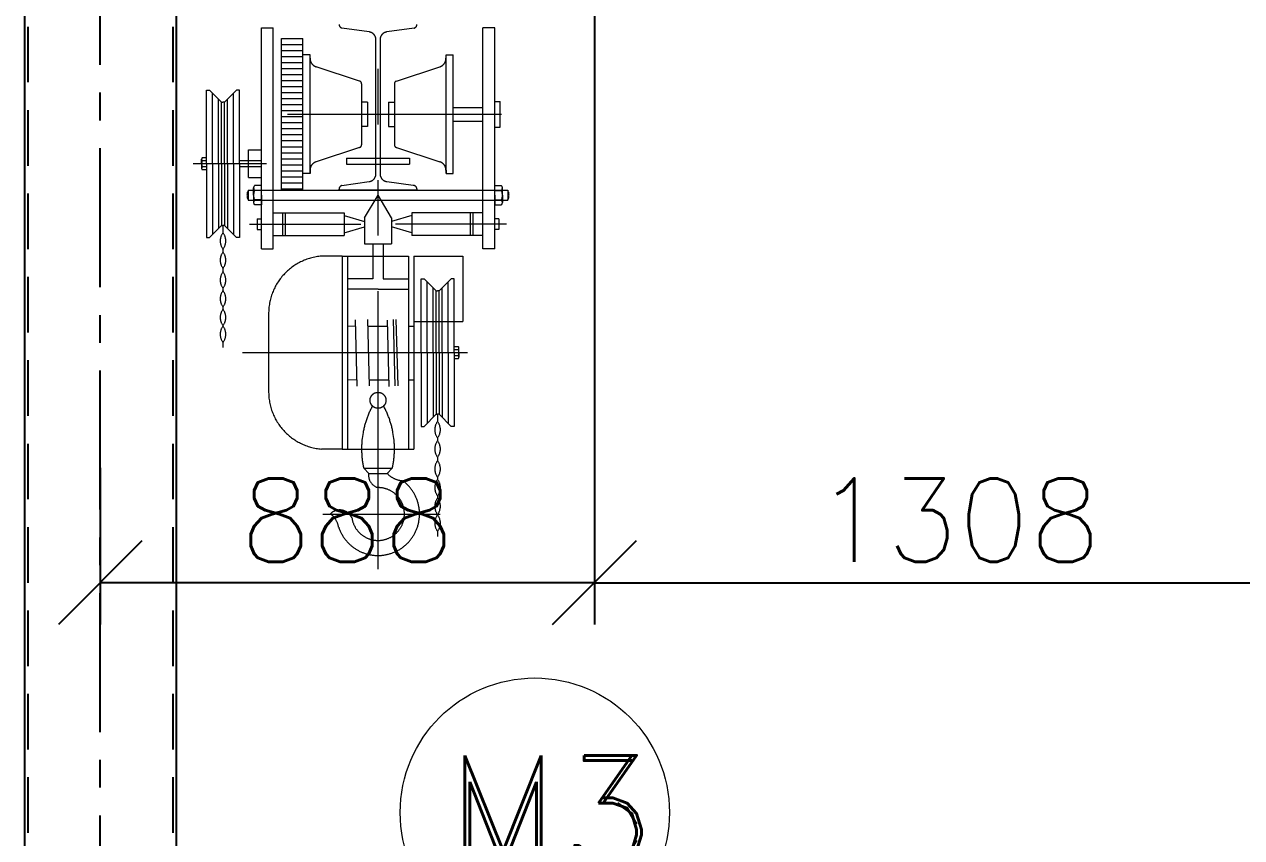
# Model space of a CAD drawing. Header units: inches. Extents: x 0 to 157513, y -28488 to 35640.
# Drawn here: x 33292 to 35481, y 20779 to 22242 of the extents above; entities that cross this region are included whole.
import ezdxf

# ---------------------------------------------------------------- set-up
doc = ezdxf.new("R2010")
doc.units = ezdxf.units.IN
doc.header["$LTSCALE"] = 400
doc.header["$MEASUREMENT"] = 0
for name, pattern in [('CENTER', [2, 1.25, -0.25, 0.25, -0.25]), ('DASHED2', [0.375, 0.25, -0.125]), ('HIDDEN2', [4.7625, 3.175, -1.5875]), ('PHANTOM', [2.5, 1.25, -0.25, 0.25, -0.25, 0.25, -0.25])]:
    doc.linetypes.add(name, pattern=pattern)
doc.layers.add('BF STR', color=8, linetype='PHANTOM', lineweight=5)
doc.layers.add('bordertext', color=1, linetype='Continuous', lineweight=20)
doc.layers.add('cen', color=1, linetype='CENTER')
doc.layers.add('hid', color=3, linetype='HIDDEN2')
doc.styles.add('RD', font='ROMAND.SHX')
doc.styles.add('ROMANS', font='romans')
doc.dimstyles.new('SAM2 60 SC', dxfattribs={"dimscale": 60, "dimtxt": 2.5, "dimasz": 2.5, "dimexe": 1.25, "dimexo": 0.625, "dimtad": 1, "dimtoh": 1, "dimdec": 0, "dimdsep": 46, "dimtxsty": 'ROMANS', "dimblk": 'OBLIQUE', "dimcen": 2.5, "dimclrd": 1, "dimclre": 1, "dimclrt": 256, "dimadec": 0, "dimazin": 2, "dimtfac": 1, "dimtdec": 0, "dimtofl": 0, "dimtmove": 0, "dimatfit": 3, "dimfxl": 1, "dimtolj": 1, "dimtzin": 0, "dimarcsym": 1})

# ---------------------------------------------------------------- blocks, each defined once
blk = doc.blocks.new('611bf4 strgaele')
at = {"layer": 'BF STR'}
for p, q in [((-269400.4, 35266.4), (-269400.4, 36327.9)), ((-269610.2, 35842.8), (-269610.2, 36240.1)), ((-269610.2, 36240.1), (-269588.8, 36240.1)), ((-269588.8, 35842.8), (-269588.8, 36240.1)), ((-269574.1, 35948.1), (-269574.1, 36221.1)), ((-269574.1, 36221.1), (-269535.6, 36221.1)), ((-269535.6, 35948.1), (-269535.6, 36221.1)), ((-269416.2, 36232.7, -657693.4), (-269465.4, 36239.7, -657693.4)), ((-269335.6, 36239.6, -657693.4), (-269384.6, 36232.7, -657693.4)), ((-269212.1, 35842.8), (-269212.1, 36240.1)), ((-269190.7, 36240.1), (-269212.1, 36240.1)), ((-269190.7, 35842.8), (-269190.7, 36240.1)), ((-269574.1, 36210.3), (-269535.6, 36210.3)), ((-269574.1, 36199.5), (-269535.6, 36199.5)), ((-269404.2, 35977.4, -657693.4), (-269404.2, 36218.9, -657693.4)), ((-269396.7, 36218.9, -657693.4), (-269396.7, 35977.4, -657693.4)), ((-269574.1, 36188.7), (-269535.6, 36188.7)), ((-269574.1, 36177.9), (-269535.6, 36177.9)), ((-269522.7, 36191.4), (-269535.6, 36191.4)), ((-269522.7, 36191.4), (-269535.6, 36191.4)), ((-269522.7, 35977.9), (-269522.7, 36191.4)), ((-269278.1, 35977.9), (-269278.1, 36191.4)), ((-269278.1, 36191.4), (-269265.3, 36191.4)), ((-269265.3, 35977.9), (-269265.3, 36191.4)), ((-269574.1, 36167), (-269535.6, 36167)), ((-269574.1, 36156.2), (-269535.6, 36156.2)), ((-269433.6, 36144.5), (-269511.7, 36170)), ((-269367.3, 36144.5), (-269289.2, 36170)), ((-269574.1, 36145.4), (-269535.6, 36145.4)), ((-269574.1, 36134.6), (-269535.6, 36134.6)), ((-269429.9, 36139.4), (-269429.9, 36029.9)), ((-269370.9, 36139.4), (-269370.9, 36029.9)), ((-269708.9, 35995.6), (-269708.9, 36128.3)), ((-269708.9, 36128.3), (-269703.5, 36128.3)), ((-269703.5, 36128.3), (-269681.9, 36106.7)), ((-269698.1, 35995.6), (-269698.1, 36122.9)), ((-269687.3, 35995.6), (-269687.3, 36112.1)), ((-269654.8, 36128.3), (-269676.5, 36106.7)), ((-269671, 35995.6), (-269671, 36112.1)), ((-269660.2, 35995.6), (-269660.2, 36122.9)), ((-269649.4, 36128.3), (-269654.8, 36128.3)), ((-269649.4, 35995.6), (-269649.4, 36128.3)), ((-269574.1, 36123.8), (-269535.6, 36123.8)), ((-269574.1, 36113), (-269535.6, 36113)), ((-269681.9, 35995.6), (-269681.9, 36106.7)), ((-269681.9, 36106.7), (-269679.2, 36106.7)), ((-269676.5, 36106.7), (-269679.2, 36106.7)), ((-269676.5, 35995.6), (-269676.5, 36106.7)), ((-269574.1, 36102.1), (-269535.6, 36102.1)), ((-269574.1, 36091.3), (-269535.6, 36091.3)), ((-269419.1, 36106.6), (-269429.9, 36106.6)), ((-269419.1, 36106.6), (-269419.1, 36062.7)), ((-269381.8, 36106.6), (-269370.9, 36106.6)), ((-269381.8, 36106.6), (-269381.8, 36062.7)), ((-269265.3, 36097), (-269212.1, 36097)), ((-269190.7, 36107.7), (-269181, 36107.7)), ((-269181, 36061.6), (-269181, 36107.7)), ((-269574.1, 36080.5), (-269535.6, 36080.5)), ((-269574.1, 36069.7), (-269535.6, 36069.7)), ((-269562.9, 36084.6), (-269178.7, 36084.6)), ((-269265.3, 36072.2), (-269212.1, 36072.2)), ((-269574.1, 36058.9), (-269535.6, 36058.9)), ((-269574.1, 36048.1), (-269535.6, 36048.1)), ((-269419.1, 36062.7), (-269429.9, 36062.7)), ((-269381.8, 36062.7), (-269370.9, 36062.7)), ((-269190.7, 36061.6), (-269181, 36061.6)), ((-269574.1, 36037.2), (-269535.6, 36037.2)), ((-269574.1, 36026.4), (-269535.6, 36026.4)), ((-269433.6, 36024.8), (-269511.7, 35999.3)), ((-269367.3, 36024.8), (-269289.2, 35999.3)), ((-269717.6, 35995.6), (-269717.6, 36003.7)), ((-269708.9, 36006.4), (-269716.5, 36006.4)), ((-269708.9, 35995.6), (-269708.9, 36006.4)), ((-269633.5, 35970.7), (-269633.5, 36020.6)), ((-269633.5, 36020.6), (-269610.2, 36020.6)), ((-269574.1, 36015.6), (-269535.6, 36015.6)), ((-269574.1, 36004.8), (-269535.6, 36004.8)), ((-269457.2, 36005.7), (-269343.7, 36005.7)), ((-269457.2, 36005.7), (-269457.2, 35994.9)), ((-269343.7, 36005.7), (-269343.7, 35994.9)), ((-269600.8, 35995.6), (-269732.9, 35995.6)), ((-269717.6, 35995.6), (-269717.6, 35987.5)), ((-269708.9, 36001), (-269716.5, 36001)), ((-269708.9, 35990.2), (-269716.5, 35990.2)), ((-269708.9, 35984.8), (-269716.5, 35984.8)), ((-269708.9, 35995.6), (-269708.9, 35863)), ((-269708.9, 35995.6), (-269708.9, 35984.8)), ((-269698.1, 35995.6), (-269698.1, 35868.4)), ((-269687.3, 35995.6), (-269687.3, 35879.2)), ((-269681.9, 35995.6), (-269681.9, 35884.6)), ((-269676.5, 35995.6), (-269676.5, 35884.6)), ((-269671, 35995.6), (-269671, 35879.2)), ((-269660.2, 35995.6), (-269660.2, 35868.4)), ((-269610.2, 36001), (-269649.4, 36001)), ((-269649.4, 35995.6), (-269649.4, 35863)), ((-269610.2, 35990.3), (-269649.4, 35990.3)), ((-269574.1, 35994), (-269535.6, 35994)), ((-269574.1, 35983.2), (-269535.6, 35983.2)), ((-269522.7, 35983.9), (-269522.7, 35977.9)), ((-269457.2, 35994.9), (-269343.7, 35994.9)), ((-269278.1, 35983.9), (-269278.1, 35977.9)), ((-269633.5, 35970.7), (-269610.2, 35970.7)), ((-269574.1, 35972.3), (-269535.6, 35972.3)), ((-269574.1, 35961.5), (-269535.6, 35961.5)), ((-269522.7, 35977.9), (-269535.6, 35977.9)), ((-269465.3, 35956.6, -657693.4), (-269416.2, 35963.5, -657693.4)), ((-269384.6, 35963.5, -657693.4), (-269337.4, 35956.9, -657693.4)), ((-269278.1, 35977.9), (-269265.3, 35977.9)), ((-269633.6, 35948.1), (-269167.3, 35948.1)), ((-269633.6, 35948.1), (-269633.6, 35930.1)), ((-269624.1, 35939.1), (-269624.1, 35952.1)), ((-269624.1, 35939.1), (-269624.1, 35926.1)), ((-269610.2, 35956.4), (-269622.4, 35956.4)), ((-269610.2, 35947.8), (-269622.4, 35947.8)), ((-269610.2, 35939.1), (-269610.2, 35956.4)), ((-269610.2, 35939.1), (-269610.2, 35921.8)), ((-269574.1, 35950.7), (-269535.6, 35950.7)), ((-269470.4, 35948.1, -657693.4), (-269470.4, 35949.9, -657693.4)), ((-269330.4, 35948.1, -657693.4), (-269470.4, 35948.1, -657693.4)), ((-269424.9, 35898.6), (-269400.4, 35939.1)), ((-269376, 35898.6), (-269400.4, 35939.1)), ((-269330.4, 35950.5, -657693.4), (-269330.4, 35948.1, -657693.4)), ((-269190.7, 35939.1), (-269190.7, 35956.4)), ((-269190.7, 35956.4), (-269178.5, 35956.4)), ((-269190.7, 35947.8), (-269178.5, 35947.8)), ((-269190.7, 35939.1), (-269190.7, 35921.8)), ((-269176.8, 35939.1), (-269176.8, 35952.1)), ((-269176.8, 35939.1), (-269176.8, 35926.1)), ((-269167.3, 35948.1), (-269167.3, 35930.1)), ((-269633.6, 35930.1), (-269167.3, 35930.1)), ((-269610.2, 35930.5), (-269622.4, 35930.5)), ((-269610.2, 35921.8), (-269622.4, 35921.8)), ((-269190.7, 35930.5), (-269178.5, 35930.5)), ((-269190.7, 35921.8), (-269178.5, 35921.8)), ((-269617.5, 35896.5), (-269617.5, 35877.3)), ((-269617.5, 35896.5), (-269610.2, 35896.5)), ((-269588.8, 35907.4), (-269461.5, 35907.4)), ((-269571.3, 35866.4), (-269571.3, 35907.4)), ((-269566.5, 35866.4), (-269566.5, 35907.4)), ((-269461.5, 35907.4), (-269461.5, 35866.4)), ((-269461.5, 35902.6), (-269424.9, 35891.8)), ((-269424.9, 35898.6), (-269424.9, 35851.8)), ((-269339.4, 35902.6), (-269376, 35891.8)), ((-269376, 35898.6), (-269376, 35851.8)), ((-269212.1, 35907.4), (-269339.4, 35907.4)), ((-269339.4, 35907.4), (-269339.4, 35866.4)), ((-269234.3, 35866.4), (-269234.3, 35907.4)), ((-269229.6, 35866.4), (-269229.6, 35907.4)), ((-269183.4, 35896.5), (-269190.7, 35896.5)), ((-269183.4, 35896.5), (-269183.4, 35877.3)), ((-269703.5, 35863), (-269681.9, 35884.6)), ((-269681.9, 35884.6), (-269679.2, 35884.6)), ((-269676.5, 35884.6), (-269679.2, 35884.6)), ((-269679.2, 35884.6), (-269679.2, 35871.7)), ((-269654.8, 35863), (-269676.5, 35884.6)), ((-269631.4, 35886.9), (-269431.6, 35886.9)), ((-269617.5, 35877.3), (-269610.2, 35877.3)), ((-269461.5, 35871.2), (-269424.9, 35882)), ((-269339.4, 35871.2), (-269376, 35882)), ((-269169.5, 35886.9), (-269369.2, 35886.9)), ((-269183.4, 35877.3), (-269190.7, 35877.3)), ((-269708.9, 35863), (-269703.5, 35863)), ((-269649.4, 35863), (-269654.8, 35863)), ((-269588.8, 35866.4), (-269461.5, 35866.4)), ((-269424.9, 35851.8), (-269376, 35851.8)), ((-269409.9, 35851.8), (-269409.9, 35788.8)), ((-269391, 35851.8), (-269391, 35788.8)), ((-269212.1, 35866.4), (-269339.4, 35866.4)), ((-269679.2, 35842.2), (-269679.2, 35836.9)), ((-269610.2, 35842.8), (-269588.8, 35842.8)), ((-269464.6, 35829.6), (-269501.8, 35829.6)), ((-269464.6, 35829.6), (-269464.6, 35482.4)), ((-269464.6, 35829.6), (-269345.7, 35829.6)), ((-269455.2, 35829.6), (-269455.2, 35482.4)), ((-269345.7, 35829.6), (-269345.7, 35482.4)), ((-269336.3, 35829.6), (-269336.3, 35482.4)), ((-269336.3, 35829.6), (-269248, 35829.6)), ((-269248, 35829.6), (-269248, 35711.8)), ((-269190.7, 35842.8), (-269212.1, 35842.8)), ((-269679.2, 35807.4), (-269679.2, 35801.1)), ((-269409.9, 35788.8), (-269455.2, 35788.8)), ((-269391, 35788.8), (-269345.7, 35788.8)), ((-269323.1, 35711.8), (-269323.1, 35788.7)), ((-269323.1, 35788.7), (-269317.7, 35788.7)), ((-269317.7, 35788.7), (-269296, 35767)), ((-269312.3, 35711.8), (-269312.3, 35783.3)), ((-269269, 35788.7), (-269290.6, 35767)), ((-269274.4, 35711.8), (-269274.4, 35783.3)), ((-269263.6, 35788.7), (-269269, 35788.7)), ((-269263.6, 35711.8), (-269263.6, 35788.7)), ((-269679.2, 35771.6), (-269679.2, 35767.5)), ((-269400.4, 35769.9), (-269455.2, 35769.9)), ((-269400.4, 35769.9), (-269345.7, 35769.9)), ((-269301.5, 35711.8), (-269301.5, 35772.5)), ((-269296, 35711.8), (-269296, 35767)), ((-269296, 35767), (-269293.3, 35767)), ((-269290.6, 35767), (-269293.3, 35767)), ((-269290.6, 35711.8), (-269290.6, 35767)), ((-269285.2, 35711.8), (-269285.2, 35772.5)), ((-269679.2, 35738), (-269679.2, 35733.9)), ((-269597.1, 35727.3), (-269597.1, 35586.7)), ((-269679.2, 35704.4), (-269679.2, 35703.7)), ((-269455.2, 35704.3), (-269441.2, 35703.3)), ((-269441.5, 35714.8), (-269438.3, 35595.4)), ((-269419.4, 35715.7), (-269416.2, 35596.3)), ((-269419, 35703.3), (-269383.8, 35703.3)), ((-269384.1, 35714.6), (-269380.9, 35595.2)), ((-269373.3, 35715.7), (-269370.2, 35596.3)), ((-269368.1, 35715.7), (-269364.9, 35596.3)), ((-269345.7, 35703.3), (-269336.3, 35703.3)), ((-269336.3, 35711.8), (-269248, 35711.8)), ((-269323.1, 35656), (-269323.1, 35711.8)), ((-269312.3, 35656), (-269312.3, 35711.8)), ((-269301.5, 35656), (-269301.5, 35711.8)), ((-269296, 35656), (-269296, 35711.8)), ((-269290.6, 35656), (-269290.6, 35711.8)), ((-269285.2, 35656), (-269285.2, 35711.8)), ((-269274.4, 35656), (-269274.4, 35711.8)), ((-269263.6, 35656), (-269263.6, 35711.8)), ((-269679.2, 35674.2), (-269679.2, 35664.9)), ((-269643.9, 35656), (-269291, 35656)), ((-269371.7, 35656), (-269239.6, 35656)), ((-269323.1, 35656), (-269323.1, 35523.4)), ((-269312.3, 35656), (-269312.3, 35528.8)), ((-269301.5, 35656), (-269301.5, 35539.6)), ((-269296, 35656), (-269296, 35545)), ((-269290.6, 35656), (-269290.6, 35545)), ((-269285.2, 35656), (-269285.2, 35539.6)), ((-269274.4, 35656), (-269274.4, 35528.8)), ((-269263.6, 35666.8), (-269256, 35666.8)), ((-269263.6, 35656), (-269263.6, 35666.8)), ((-269263.6, 35661.4), (-269256, 35661.4)), ((-269263.6, 35656), (-269263.6, 35523.4)), ((-269263.6, 35656), (-269263.6, 35645.2)), ((-269254.9, 35656), (-269254.9, 35664.1)), ((-269254.9, 35656), (-269254.9, 35647.9)), ((-269263.6, 35650.6), (-269256, 35650.6)), ((-269263.6, 35645.2), (-269256, 35645.2)), ((-269455.2, 35607.8), (-269438.6, 35606.8)), ((-269416.5, 35606.8), (-269381.2, 35606.8)), ((-269345.7, 35606.8), (-269336.3, 35606.8)), ((-269317.7, 35523.4), (-269296, 35545)), ((-269296, 35545), (-269293.3, 35545)), ((-269293.3, 35545), (-269293.3, 35532.1)), ((-269290.6, 35545), (-269293.3, 35545)), ((-269269, 35523.4), (-269290.6, 35545)), ((-269323.1, 35523.4), (-269317.7, 35523.4)), ((-269263.6, 35523.4), (-269269, 35523.4)), ((-269293.3, 35502.5), (-269293.3, 35497.3)), ((-269464.6, 35482.4), (-269501.8, 35482.4)), ((-269464.6, 35482.4), (-269501.8, 35482.4)), ((-269464.6, 35482.4), (-269336.3, 35482.4)), ((-269293.3, 35467.8), (-269293.3, 35461.5)), ((-269426.2, 35447.9), (-269374.7, 35447.9)), ((-269426.2, 35447.9), (-269417.2, 35438.4)), ((-269417.2, 35438.4), (-269383.7, 35438.4)), ((-269374.7, 35447.9), (-269383.7, 35438.4)), ((-269293.3, 35432), (-269293.3, 35427.9)), ((-269293.3, 35398.4), (-269293.3, 35394.3)), ((-269499.8, 35365.7), (-269288.6, 35365.7)), ((-269293.3, 35364.8), (-269293.3, 35364.1)), ((-269293.3, 35334.6), (-269293.3, 35325.3))]:
    blk.add_line(p, q, dxfattribs=at)
blk.add_circle((-269400.4, 35570.2), 14.3, dxfattribs=at)
for centre, radius, start, end in [((-269463.4, 36246.4, -657693.4), 7, 180.0223, 254.0092), ((-269337.4, 36246.4, -657693.4), 7, 285.2669, 360), ((-269418.2, 36218.9, -657693.4), 14, 0, 82), ((-269382.7, 36218.9, -657693.4), 14, 98, 180), ((-269506.5, 36185.4), 16.2, 180, 251.4615), ((-269294.4, 36185.4), 16.2, 288.5385, 0), ((-269435.4, 36139.4), 5.41, 0, 71.4615), ((-269365.5, 36139.4), 5.41, 108.5385, 180), ((-269435.4, 36029.9), 5.41, 288.5385, 0), ((-269365.5, 36029.9), 5.41, 180, 251.4615), ((-269713.6, 36003.7), 3.92, 136.3972, 223.6028), ((-269703.5, 35995.6), 14.1, 157.3801, 202.6199), ((-269713.6, 35987.5), 3.92, 136.3972, 223.6028), ((-269506.5, 35983.9), 16.2, 108.5385, 180), ((-269294.4, 35983.9), 16.2, 0, 71.4615), ((-269418.2, 35977.4, -657693.4), 14, 278, 360), ((-269382.7, 35977.4, -657693.4), 14, 180, 262), ((-269617.8, 35939.1), 18.2, 150.3015, 209.6985), ((-269617.8, 35952.1), 6.27, 136.3972, 223.6028), ((-269601.6, 35939.1), 22.5, 157.3801, 202.6199), ((-269463.5, 35949.9, -657693.4), 6.96, 105.0175, 180.1207), ((-269337.5, 35949.8, -657693.4), 7.07, 5.9026, 89.7764), ((-269183.1, 35952.1), 6.27, 316.3972, 43.6028), ((-269199.3, 35939.1), 22.5, 337.3801, 22.6199), ((-269183.1, 35939.1), 18.2, 330.3015, 29.6985), ((-269617.8, 35926.1), 6.27, 136.3972, 223.6028), ((-269183.1, 35926.1), 6.27, 316.3972, 43.6028), ((-269660.4, 35856.9), 23.8, 141.7803, 218.2197), ((-269697.9, 35856.9), 23.8, 321.7803, 38.2197), ((-269660.4, 35822.2), 23.8, 141.7803, 218.2197), ((-269697.9, 35822.2), 23.8, 321.7803, 38.2197), ((-269493.5, 35726.3), 103.6, 94.621, 180.5478), ((-269660.4, 35786.4), 23.8, 141.7803, 218.2197), ((-269697.9, 35786.4), 23.8, 321.7803, 38.2197), ((-269660.4, 35752.8), 23.8, 141.7803, 218.2197), ((-269697.9, 35752.8), 23.8, 321.7803, 38.2197), ((-269660.4, 35719.2), 23.8, 141.7803, 218.2197), ((-269697.9, 35719.2), 23.8, 321.7803, 38.2197), ((-269660.4, 35689), 23.8, 141.7803, 218.2197), ((-269697.9, 35689), 23.8, 321.7803, 38.2197), ((-269258.9, 35664.1), 3.92, 316.3972, 43.6028), ((-269269, 35656), 14.1, 337.3801, 22.6199), ((-269258.9, 35647.9), 3.92, 316.3972, 43.6028), ((-269493.5, 35585.7), 103.6, 179.4522, 265.379), ((-269268.3, 35482.9), 161.7, 151.5131, 192.5018), ((-269532.5, 35482.9), 161.7, 347.4982, 28.4869), ((-269274.6, 35517.3), 23.8, 141.7803, 218.2197), ((-269312.1, 35517.3), 23.8, 321.7803, 38.2197), ((-269274.6, 35482.6), 23.8, 141.7803, 218.2197), ((-269312.1, 35482.6), 23.8, 321.7803, 38.2197), ((-269274.6, 35446.8), 23.8, 141.7803, 218.2197), ((-269312.1, 35446.8), 23.8, 321.7803, 38.2197), ((-269394.7, 35435.2), 22.7, 171.9607, 255.4009), ((-269352.6, 35469.2), 43.8, 224.7066, 265.6398), ((-269400.4, 35365.7), 74.6, 198.4629, 53.3292), ((-269400.4, 35365.7), 47.5, 188.5926, 90), ((-269274.6, 35413.2), 23.8, 141.7803, 218.2197), ((-269312.1, 35413.2), 23.8, 321.7803, 38.2197), ((-269274.6, 35379.6), 23.8, 141.7803, 218.2197), ((-269312.1, 35379.6), 23.8, 321.7803, 38.2197), ((-269469.2, 35349.4), 23.6, 22.9338, 135.2748), ((-269509.2, 35335.2), 38.6, 10.2932, 52.9452), ((-269274.6, 35349.4), 23.8, 141.7803, 218.2197), ((-269312.1, 35349.4), 23.8, 321.7803, 38.2197)]:
    blk.add_arc(centre, radius, start, end, dxfattribs=at)
blk = doc.blocks.new('_OBLIQUE')
at = {"color": 0, "linetype": 'ByBlock'}
blk.add_line((-0.5, -0.5), (0.5, 0.5), dxfattribs=at)
blk = doc.blocks.new('*D333')
at = {"color": 1, "lineweight": -2}
for p, q in [((35624.9, 23433.9), (35624.9, 21162.9)), ((34317.2, 23166.9), (34317.2, 21162.9)), ((34317.2, 21237.9), (35624.9, 21237.9))]:
    blk.add_line(p, q, dxfattribs=at)
at = {"layer": 'Defpoints', "color": 0}
for p in [(35624.9, 23471.4, 385.1), (34317.2, 23204.4, 385.1), (35624.9, 21237.9)]:
    blk.add_point(p, dxfattribs=at)
at = {"color": 1, "lineweight": -2, "xscale": 150, "yscale": 150, "zscale": 150, "rotation": 180}
blk.add_blockref('_OBLIQUE', (34317.2, 21237.9), dxfattribs=at)
at = {"color": 1, "lineweight": -2, "xscale": 150, "yscale": 150, "zscale": 150}
blk.add_blockref('_OBLIQUE', (35624.9, 21237.9), dxfattribs=at)
at = {"insert": (34971, 21350.4), "char_height": 150, "attachment_point": 5, "style": 'ROMANS'}
blk.add_mtext('\\A1;1308', dxfattribs=at)
blk = doc.blocks.new('*D334')
at = {"color": 1, "lineweight": -2}
for p, q in [((34317.2, 23129.4), (34317.2, 21162.9)), ((33428.9, 21444.7), (33428.9, 21162.9)), ((34317.2, 21237.9), (33428.9, 21237.9))]:
    blk.add_line(p, q, dxfattribs=at)
at = {"layer": 'Defpoints', "color": 0}
for p in [(34317.2, 23166.9), (33428.9, 21482.2, 405.6), (33428.9, 21237.9)]:
    blk.add_point(p, dxfattribs=at)
at = {"color": 1, "lineweight": -2, "xscale": 150, "yscale": 150, "zscale": 150, "rotation": 180}
blk.add_blockref('_OBLIQUE', (33428.9, 21237.9), dxfattribs=at)
at = {"color": 1, "lineweight": -2, "xscale": 150, "yscale": 150, "zscale": 150}
blk.add_blockref('_OBLIQUE', (34317.2, 21237.9), dxfattribs=at)
at = {"insert": (33873, 21350.4), "char_height": 150, "attachment_point": 5, "style": 'ROMANS'}
blk.add_mtext('\\A1;888', dxfattribs=at)
blk = doc.blocks.new('*D336')
at = {"color": 1, "lineweight": -2}
for p, q in [((36166.4, 22393.9), (38094.9, 22393.9)), ((38019.9, 22393.9), (38019.9, 17807.8)), ((33466.4, 17807.8), (38094.9, 17807.8))]:
    blk.add_line(p, q, dxfattribs=at)
at = {"layer": 'Defpoints', "color": 0}
for p in [(36128.9, 22393.9, 169.4), (33428.9, 17807.8, 23.4), (38019.9, 17807.8)]:
    blk.add_point(p, dxfattribs=at)
at = {"color": 1, "lineweight": -2, "xscale": 150, "yscale": 150, "zscale": 150}
for p, rotation in [((38019.9, 22393.9), 90), ((38019.9, 17807.8), 270)]:
    blk.add_blockref('_OBLIQUE', p, dxfattribs=dict(at, rotation=rotation))
at = {"insert": (37907.4, 20100.8), "char_height": 150, "attachment_point": 5, "rotation": 90, "style": 'ROMANS'}
blk.add_mtext('\\A1;4586', dxfattribs=at)

msp = doc.modelspace()

# ---------------------------------------------------------------- linework, layer by layer
at = {"ltscale": 10}
for p, q in [((33292.4, 22387.9, 405.6), (33292.4, 17807.6, 24.6)), ((33565.4, 22387.9, 405.6), (33565.4, 17807.6, 24.6))]:
    msp.add_line(p, q, dxfattribs=at)
at = {"layer": 'cen', "ltscale": 0.5}
msp.add_line((33428.9, 17769.3, 23.4), (33428.9, 23123.5, 23.4), dxfattribs=at)
at = {"layer": 'hid', "linetype": 'DASHED2'}
for p, q in [((33298.4, 22387.9, 405.6), (33298.4, 17812, 25)), ((33559.4, 22387.9, 405.6), (33559.4, 17812, 25))]:
    msp.add_line(p, q, dxfattribs=at)

# ---------------------------------------------------------------- texts
at = {"color": 7, "insert": (34050.3, 20927.3, 340.1), "char_height": 200, "attachment_point": 1, "style": 'RD', "bg_fill": 2}
msp.add_mtext('M3', dxfattribs=at)

# ---------------------------------------------------------------- dimensions: what is measured, and where the dimension line sits
for base, p1, p2, picture, middle in [((35624.9, 21237.9), (34317.2, 23204.4, 385.1), (35624.9, 23471.4, 385.1), '*D333', (34971, 21350.4)), ((33428.9, 21237.9), (34317.2, 23166.9), (33428.9, 21482.2, 405.6), '*D334', (33873, 21350.4))]:
    dim = msp.add_linear_dim(base=base, p1=p1, p2=p2, dimstyle='SAM2 60 SC', override={"dimtoh": 0})
    dim.commit()
    dim.dimension.update_dxf_attribs({"geometry": picture, "text_midpoint": middle})

# ---------------------------------------------------------------- next in the draw order: linework, layer by layer
at = {"layer": 'bordertext'}
msp.add_circle((34210.2, 20824.5, 340.1), 242, dxfattribs=at)

# ---------------------------------------------------------------- next in the draw order: block references
at = {"layer": 'cen', "ltscale": 0.5}
msp.add_blockref('611bf4 strgaele', (303328.7, -14004.3, 169.4), dxfattribs=at)

# ---------------------------------------------------------------- next in the draw order: dimensions: what is measured, and where the dimension line sits
dim = msp.add_linear_dim(base=(38019.9, 17807.8), p1=(36128.9, 22393.9, 169.4), p2=(33428.9, 17807.8, 23.4), angle=90, dimstyle='SAM2 60 SC', override={"dimtoh": 0})
dim.commit()
dim.dimension.update_dxf_attribs({"geometry": '*D336', "text_midpoint": (37907.4, 20100.8)})

doc.saveas('drawing.dxf')
